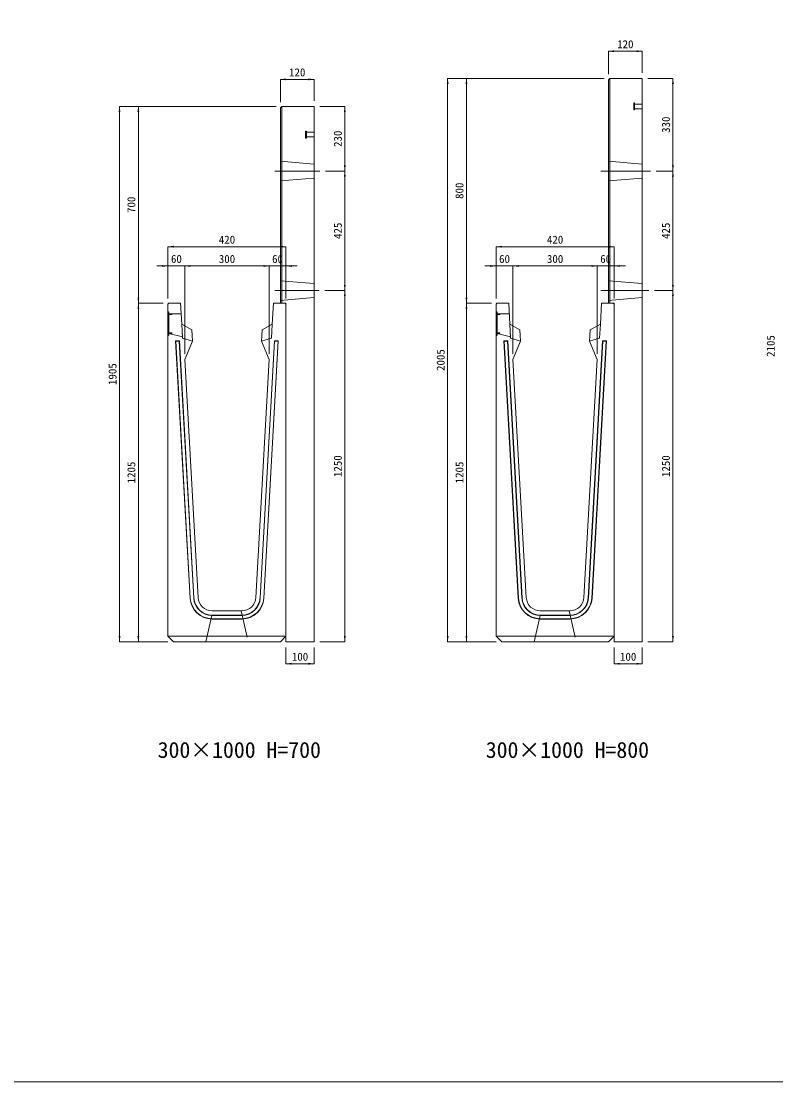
# Model space of a CAD drawing. Units: millimetres at full size; some dimension numbers follow another scale. Extents: x -7442 to 51876, y 9625 to 40052.
# Drawn here: x 11455 to 14141, y 9625 to 13399 of the extents above; entities that cross this region are included whole.
import ezdxf
from ezdxf.enums import TextEntityAlignment as Align

# ---------------------------------------------------------------- set-up
doc = ezdxf.new("R2010")
doc.units = ezdxf.units.MM
doc.header["$LTSCALE"] = 16
for name, pattern in [('DASHED', [7.5, 6, -1.5]), ('USER1', [13.5, 7.5, -6]), ('USER2', [285.75, 190.5, -31.75, 31.75, -31.75])]:
    doc.linetypes.add(name, pattern=pattern)
doc.layers.add('0_2', color=7, linetype='Continuous')
for name, color, linetype, lineweight in [('HOLE', 7, 'DASHED', 9), ('KIJUN', 5, 'Continuous', 9), ('WWAY', 5, 'Continuous', 9), ('寸法線', 7, 'Continuous', 9), ('本体', 2, 'Continuous', 13), ('補助線', 8, 'Continuous', 9), ('ｲﾝｻｰﾄ', 3, 'USER1', 9)]:
    doc.layers.add(name, color=color, linetype=linetype, lineweight=lineweight)
doc.styles.add('ＭＳ ゴシック', font='')
doc.styles.get('ＭＳ ゴシック').set_extended_font_data('MS Gothic')

# ---------------------------------------------------------------- blocks, each defined once
blk = doc.blocks.new('filled_arrow')
at = {"color": 0, "linetype": 'Continuous', "lineweight": -2}
blk.add_solid([(7.5, 1.25), (0, 0), (7.5, -1.25)], dxfattribs=at)

msp = doc.modelspace()

# ---------------------------------------------------------------- linework, layer by layer
at = {"layer": 'HOLE'}
for points in [[(12137.55, 11300.47), (12237.55, 11300.47), (12262.55, 11190.47), (12112.55, 11190.47)], [(13305.5, 11300.47), (13405.5, 11300.47), (13430.5, 11190.47), (13280.5, 11190.47)]]:
    msp.add_lwpolyline(points, close=True, dxfattribs=at)
at = {"layer": 'KIJUN'}
for p, q in [((12004.81, 12261.47), (12005.87, 12260.47)), ((12018.84, 12261.47), (12017.89, 12260.47)), ((12356.26, 12261.47), (12305.16, 11346.85)), ((12357.2, 12260.47), (12306.16, 11346.79)), ((12357.2, 12260.47), (12356.26, 12261.47)), ((12370.28, 12261.47), (12369.22, 12260.47)), ((13172.77, 12261.47), (13173.83, 12260.47)), ((13186.79, 12261.47), (13185.85, 12260.47)), ((13524.21, 12261.47), (13473.12, 11346.85)), ((13525.16, 12260.47), (13474.11, 11346.79)), ((13525.16, 12260.47), (13524.21, 12261.47)), ((13538.23, 12261.47), (13537.18, 12260.47)), ((12240.26, 11285.47), (12134.83, 11285.47)), ((13408.22, 11285.47), (13302.79, 11285.47)), ((12240.26, 11284.47), (12134.83, 11284.47)), ((12134.83, 11272.47), (12240.26, 11272.47)), ((12134.83, 11271.47), (12240.26, 11271.47)), ((13408.22, 11284.47), (13302.79, 11284.47)), ((13302.79, 11272.47), (13408.22, 11272.47)), ((13302.79, 11271.47), (13408.22, 11271.47))]:
    msp.add_line(p, q, dxfattribs=at)
at = {"layer": 'KIJUN', "color": 7, "lineweight": 13}
for p, q in [((12240.26, 11300.47), (12134.83, 11300.47)), ((13408.22, 11300.47), (13302.79, 11300.47))]:
    msp.add_line(p, q, dxfattribs=at)
at = {"layer": 'KIJUN', "color": 7}
for p, q in [((11977.55, 11210.47), (12397.55, 11210.47)), ((13145.5, 11210.47), (13565.5, 11210.47))]:
    msp.add_line(p, q, dxfattribs=at)
at = {"layer": 'KIJUN', "color": 7, "lineweight": 13}
for points in [[(12026.55, 12320.47), (12022.55, 12395.47), (11980.55, 12395.47), (11977.55, 12392.47), (11977.55, 11210.47), (11997.55, 11190.47), (12377.55, 11190.47), (12397.55, 11210.47), (12397.55, 12392.47), (12394.55, 12395.47), (12352.55, 12395.47), (12348.55, 12320.47), (12312.55, 12300.47), (12310.55, 12260.47), (12337.55, 12195.47), (12290.18, 11347.68)], [(13194.5, 12320.47), (13190.5, 12395.47), (13148.5, 12395.47), (13145.5, 12392.47), (13145.5, 11210.47), (13165.5, 11190.47), (13545.5, 11190.47), (13565.5, 11210.47), (13565.5, 12392.47), (13562.5, 12395.47), (13520.5, 12395.47), (13516.5, 12320.47), (13480.5, 12300.47), (13478.5, 12260.47), (13505.5, 12195.47), (13458.14, 11347.68)], [(12084.91, 11347.68), (12037.55, 12195.47), (12064.55, 12260.47), (12062.55, 12300.47), (12026.55, 12320.47)], [(13252.86, 11347.68), (13205.5, 12195.47), (13232.5, 12260.47), (13230.5, 12300.47), (13194.5, 12320.47)]]:
    msp.add_lwpolyline(points, dxfattribs=at)
at = {"layer": 'KIJUN', "color": 7, "linetype": 'DASHED', "lineweight": 13}
for points in [[(12064.55, 12260.47), (12029.21, 12270.47), (12026.55, 12320.47)], [(12310.55, 12260.47), (12345.88, 12270.47), (12348.55, 12320.47)], [(13232.5, 12260.47), (13197.17, 12270.47), (13194.5, 12320.47)], [(13478.5, 12260.47), (13513.83, 12270.47), (13516.5, 12320.47)]]:
    msp.add_lwpolyline(points, dxfattribs=at)
at = {"layer": 'KIJUN'}
for points in [[(12069.93, 11346.85), (12018.84, 12261.47), (12004.81, 12261.47), (12055.95, 11346.07)], [(12068.93, 11346.79), (12017.89, 12260.47), (12005.87, 12260.47), (12056.95, 11346.12)], [(12318.14, 11346.12), (12369.22, 12260.47), (12357.2, 12260.47)], [(12319.14, 11346.07), (12370.28, 12261.47), (12356.26, 12261.47)], [(13237.89, 11346.85), (13186.79, 12261.47), (13172.77, 12261.47), (13223.91, 11346.07)], [(13236.89, 11346.79), (13185.85, 12260.47), (13173.83, 12260.47), (13224.91, 11346.12)], [(13486.1, 11346.12), (13537.18, 12260.47), (13525.16, 12260.47)], [(13487.09, 11346.07), (13538.23, 12261.47), (13524.21, 12261.47)]]:
    msp.add_lwpolyline(points, dxfattribs=at)
for centre, radius, start, end in [((12134.83, 11350.47), 79, 183.19756, 270), ((12134.83, 11350.47), 78, 183.19756, 270), ((12134.83, 11350.47), 66, 183.19756, 270), ((12134.83, 11350.47), 65, 183.19756, 270), ((12240.26, 11350.47), 65, 270, 356.80244), ((12240.26, 11350.47), 66, 270, 356.80244), ((12240.26, 11350.47), 78, 270, 356.80244), ((12240.26, 11350.47), 79, 270, 356.80244), ((13302.79, 11350.47), 79, 183.19756, 270), ((13302.79, 11350.47), 78, 183.19756, 270), ((13302.79, 11350.47), 66, 183.19756, 270), ((13302.79, 11350.47), 65, 183.19756, 270), ((13408.22, 11350.47), 65, 270, 356.80244), ((13408.22, 11350.47), 66, 270, 356.80244), ((13408.22, 11350.47), 78, 270, 356.80244), ((13408.22, 11350.47), 79, 270, 356.80244)]:
    msp.add_arc(centre, radius, start, end, dxfattribs=at)
at = {"layer": 'KIJUN', "color": 7, "lineweight": 13}
for centre, start, end in [((12134.83, 11350.47), 183.19756, 270), ((12240.26, 11350.47), 270, 356.80244), ((13302.79, 11350.47), 183.19756, 270), ((13408.22, 11350.47), 270, 356.80244)]:
    msp.add_arc(centre, 50, start, end, dxfattribs=at)
at = {"layer": 'WWAY', "color": 7, "linetype": 'DASHED', "lineweight": 13}
for points in [[(11977.55, 12365.47), (11980.75, 12363.47), (11980.75, 12281.47), (11977.55, 12279.47)], [(12024.57, 12357.47), (11980.75, 12357.47), (11980.75, 12363.47), (11977.55, 12365.47)], [(13145.5, 12365.47), (13148.7, 12363.47), (13148.7, 12281.47), (13145.5, 12279.47)], [(13192.53, 12357.47), (13148.7, 12357.47), (13148.7, 12363.47), (13145.5, 12365.47)], [(11977.55, 12279.47), (11980.75, 12281.47), (11980.75, 12287.47), (12028.95, 12275.47)], [(13145.5, 12279.47), (13148.7, 12281.47), (13148.7, 12287.47), (13196.9, 12275.47)]]:
    msp.add_lwpolyline(points, dxfattribs=at)
at = {"layer": 'WWAY'}
for points in [[(11978.75, 12362.47), (11980.75, 12362.47), (11980.75, 12282.47), (11978.75, 12282.47)], [(11980.75, 12357.47), (11990.75, 12357.47), (11990.75, 12355.47), (11980.75, 12355.47)], [(13146.7, 12362.47), (13148.7, 12362.47), (13148.7, 12282.47), (13146.7, 12282.47)], [(13148.7, 12357.47), (13158.7, 12357.47), (13158.7, 12355.47), (13148.7, 12355.47)], [(11980.75, 12289.47), (11990.75, 12289.47), (11990.75, 12287.47), (11980.75, 12287.47)], [(13148.7, 12289.47), (13158.7, 12289.47), (13158.7, 12287.47), (13148.7, 12287.47)]]:
    msp.add_lwpolyline(points, close=True, dxfattribs=at)
at = {"layer": '寸法線'}
for p, q in [((13545.5, 13291.91), (13665.5, 13291.91)), ((13545.5, 13210.47), (13545.5, 13291.91)), ((13665.5, 13215.47), (13665.5, 13291.91)), ((12377.55, 13191.91), (12497.55, 13191.91)), ((12377.55, 13110.47), (12377.55, 13191.91)), ((12497.55, 13115.47), (12497.55, 13191.91)), ((12973.03, 11190.47), (12973.03, 13195.47)), ((13530.5, 13195.47), (12973.03, 13195.47)), ((13039.92, 12395.47), (13039.92, 13195.47)), ((13530.5, 13195.47), (13039.92, 13195.47)), ((13685.5, 13195.47), (13774.93, 13195.47)), ((13774.93, 12865.47), (13774.93, 13195.47)), ((11805.08, 11190.47), (11805.08, 13095.47)), ((12362.55, 13095.47), (11805.08, 13095.47)), ((11871.97, 12395.47), (11871.97, 13095.47)), ((12362.55, 13095.47), (11871.97, 13095.47)), ((12517.55, 13095.47), (12606.98, 13095.47)), ((12606.98, 12865.47), (12606.98, 13095.47)), ((12538.61, 12865.47), (12606.98, 12865.47)), ((12538.61, 12865.47), (12606.98, 12865.47)), ((12606.98, 12440.47), (12606.98, 12865.47)), ((13714.66, 12865.47), (13774.93, 12865.47)), ((13714.66, 12865.47), (13774.93, 12865.47)), ((13774.93, 12440.47), (13774.93, 12865.47)), ((11977.55, 12596.48), (12397.55, 12596.48)), ((11977.55, 12412.47), (11977.55, 12596.48)), ((12397.55, 12412.47), (12397.55, 12596.48)), ((13145.5, 12596.48), (13565.5, 12596.48)), ((13145.5, 12412.47), (13145.5, 12596.48)), ((13565.5, 12412.47), (13565.5, 12596.48)), ((11937.55, 12527.81), (12077.55, 12527.81)), ((11977.55, 12412.47), (11977.55, 12527.81)), ((12037.55, 12527.81), (12337.55, 12527.81)), ((12037.55, 12215.47), (12037.55, 12527.81)), ((12037.55, 12215.47), (12037.55, 12527.81)), ((12297.55, 12527.81), (12437.55, 12527.81)), ((12337.55, 12215.47), (12337.55, 12527.81)), ((12337.55, 12215.47), (12337.55, 12527.81)), ((12397.55, 12412.47), (12397.55, 12527.81)), ((13105.5, 12527.81), (13245.5, 12527.81)), ((13145.5, 12412.47), (13145.5, 12527.81)), ((13205.5, 12527.81), (13505.5, 12527.81)), ((13205.5, 12215.47), (13205.5, 12527.81)), ((13205.5, 12215.47), (13205.5, 12527.81)), ((13465.5, 12527.81), (13605.5, 12527.81)), ((13505.5, 12215.47), (13505.5, 12527.81)), ((13505.5, 12215.47), (13505.5, 12527.81)), ((13565.5, 12412.47), (13565.5, 12527.81)), ((12535.25, 12440.47), (12606.98, 12440.47)), ((12535.25, 12440.47), (12606.98, 12440.47)), ((12606.98, 11190.47), (12606.98, 12440.47)), ((13709.28, 12440.47), (13774.93, 12440.47)), ((13709.28, 12440.47), (13774.93, 12440.47)), ((13774.93, 11190.47), (13774.93, 12440.47)), ((11871.97, 11190.47), (11871.97, 12395.47)), ((11960.55, 12395.47), (11871.97, 12395.47)), ((11960.55, 12395.47), (11871.97, 12395.47)), ((13039.92, 11190.47), (13039.92, 12395.47)), ((13128.5, 12395.47), (13039.92, 12395.47)), ((13128.5, 12395.47), (13039.92, 12395.47)), ((11977.55, 11190.47), (11805.08, 11190.47)), ((11977.55, 11190.47), (11871.97, 11190.47)), ((12517.55, 11190.47), (12606.98, 11190.47)), ((13145.5, 11190.47), (12973.03, 11190.47)), ((13145.5, 11190.47), (13039.92, 11190.47)), ((13685.5, 11190.47), (13774.93, 11190.47)), ((12397.55, 11170.47), (12397.55, 11112.35)), ((12497.55, 11170.47), (12497.55, 11112.35)), ((13565.5, 11170.47), (13565.5, 11112.35)), ((13665.5, 11170.47), (13665.5, 11112.35)), ((12397.55, 11112.35), (12497.55, 11112.35)), ((13565.5, 11112.35), (13665.5, 11112.35))]:
    msp.add_line(p, q, dxfattribs=at)
at = {"layer": '寸法線', "linetype": 'USER2'}
for p, q in [((12518.61, 12865.47), (12357.88, 12865.47)), ((13694.66, 12865.47), (13518.84, 12865.47)), ((12515.25, 12440.47), (12357.88, 12440.47)), ((13689.28, 12440.47), (13518.84, 12440.47))]:
    msp.add_line(p, q, dxfattribs=at)
at = {"layer": '本体', "color": 4, "lineweight": 5}
for p, q in [((13550.5, 13195.47), (13550.5, 12395.47)), ((12382.55, 13095.47), (12382.55, 12395.47))]:
    msp.add_line(p, q, dxfattribs=at)
at = {"layer": '本体', "linetype": 'USER1', "lineweight": 9}
for p, q in [((12377.55, 12900.47), (12497.55, 12890.47)), ((13545.5, 12900.47), (13665.5, 12890.47)), ((12377.55, 12830.47), (12497.55, 12840.47)), ((13545.5, 12830.47), (13665.5, 12840.47)), ((12377.55, 12475.47), (12497.55, 12465.47)), ((13545.5, 12475.47), (13665.5, 12465.47)), ((12377.55, 12405.47), (12497.55, 12415.47)), ((13545.5, 12405.47), (13665.5, 12415.47))]:
    msp.add_line(p, q, dxfattribs=at)
at = {"layer": '本体'}
for points in [[(13545.5, 13190.47), (13550.5, 13195.47), (13665.5, 13195.47), (13665.5, 11190.47), (13565.5, 11190.47), (13565.5, 12395.47), (13545.5, 12395.47)], [(12377.55, 13090.47), (12382.55, 13095.47), (12497.55, 13095.47), (12497.55, 11190.47), (12397.55, 11190.47), (12397.55, 12395.47), (12377.55, 12395.47)]]:
    msp.add_lwpolyline(points, close=True, dxfattribs=at)
at = {"layer": '補助線', "color": 1, "lineweight": 13}
msp.add_lwpolyline([(5970.98, 20302.08), (16939.06, 20302.08), (16939.06, 9624.67), (5970.98, 9624.67)], close=True, dxfattribs=at)
at = {"layer": 'ｲﾝｻｰﾄ'}
for p, q in [((13635.5, 13107.97), (13635.5, 13082.97)), ((13638.5, 13107.97), (13635.5, 13107.97)), ((13638.5, 13107.97), (13638.5, 13082.97)), ((13665.5, 13103.97), (13638.5, 13103.97)), ((13665.5, 13103.97), (13665.5, 13086.97)), ((13638.5, 13082.97), (13635.5, 13082.97)), ((13665.5, 13086.97), (13638.5, 13086.97)), ((12467.55, 13007.97), (12467.55, 12982.97)), ((12470.55, 13007.97), (12467.55, 13007.97)), ((12470.55, 13007.97), (12470.55, 12982.97)), ((12497.55, 13003.97), (12470.55, 13003.97)), ((12497.55, 12986.97), (12470.55, 12986.97)), ((12497.55, 13003.97), (12497.55, 12986.97)), ((12470.55, 12982.97), (12467.55, 12982.97))]:
    msp.add_line(p, q, dxfattribs=at)

# ---------------------------------------------------------------- block references
at = {"layer": '寸法線', "xscale": 2.67, "yscale": 2.67}
for p in [(13545.5, 13291.91), (12377.55, 13191.91), (11977.55, 12596.48), (13145.5, 12596.48), (12037.55, 12527.81), (12037.55, 12527.81), (12397.55, 12527.81), (13205.5, 12527.81), (13205.5, 12527.81), (13565.5, 12527.81), (12397.55, 11112.35), (13565.5, 11112.35)]:
    msp.add_blockref('filled_arrow', p, dxfattribs=at)
for p, rotation in [((13665.5, 13291.91), 180), ((12497.55, 13191.91), 180), ((12973.03, 13195.47), 270), ((13039.92, 13195.47), 270), ((13774.93, 13195.47), 270), ((11805.08, 13095.47), 270), ((11871.97, 13095.47), 270), ((12606.98, 13095.47), 270), ((12606.98, 12865.47), 90), ((13774.93, 12865.47), 90), ((12606.98, 12865.47), 270), ((13774.93, 12865.47), 270), ((12397.55, 12596.48), 180), ((13565.5, 12596.48), 180), ((11977.55, 12527.81), 180), ((12337.55, 12527.81), 180), ((12337.55, 12527.81), 180), ((13145.5, 12527.81), 180), ((13505.5, 12527.81), 180), ((13505.5, 12527.81), 180), ((12606.98, 12440.47), 90), ((13774.93, 12440.47), 90), ((12606.98, 12440.47), 270), ((13774.93, 12440.47), 270), ((11871.97, 12395.47), 90), ((11871.97, 12395.47), 270), ((13039.92, 12395.47), 90), ((13039.92, 12395.47), 270), ((11805.08, 11190.47), 90), ((11871.97, 11190.47), 90), ((12606.98, 11190.47), 90), ((12973.03, 11190.47), 90), ((13039.92, 11190.47), 90), ((13774.93, 11190.47), 90), ((12497.55, 11112.35), 180), ((13665.5, 11112.35), 180)]:
    msp.add_blockref('filled_arrow', p, dxfattribs=dict(at, rotation=rotation))

# ---------------------------------------------------------------- texts
at = {"layer": '0_2', "style": 'ＭＳ ゴシック'}
for s, p in [('300×1000 H=700', (11940.73, 10760.12)), ('300×1000 H=800', (13108.68, 10760.12))]:
    msp.add_text(s, height=56.96, dxfattribs=at).set_placement(p, align=Align.BOTTOM_LEFT)
at = {"layer": '寸法線', "style": 'ＭＳ ゴシック'}
for s, p in [('120', (13605.5, 13316.91)), ('120', (12437.55, 13216.91)), ('420', (12187.55, 12621.48)), ('420', (13355.5, 12621.48)), ('60', (12007.55, 12552.81)), ('300', (12187.55, 12552.81)), ('60', (12367.55, 12552.81)), ('60', (13175.5, 12552.81)), ('300', (13355.5, 12552.81)), ('60', (13535.5, 12552.81)), ('100', (12447.55, 11137.35)), ('100', (13615.5, 11137.35))]:
    msp.add_text(s, height=28.48, dxfattribs=at).set_placement(p, align=Align.MIDDLE_CENTER)
for s, p in [('330', (13749.93, 13030.47)), ('230', (12581.98, 12980.47)), ('800', (13014.92, 12795.47)), ('700', (11846.97, 12745.47)), ('425', (12581.98, 12652.97)), ('425', (13749.93, 12652.97)), ('2105', (14122.88, 12242.97)), ('2005', (12948.03, 12192.97)), ('1905', (11780.08, 12142.97)), ('1250', (12581.98, 11815.47)), ('1250', (13749.93, 11815.47)), ('1205', (11846.97, 11792.97)), ('1205', (13014.92, 11792.97))]:
    msp.add_text(s, height=28.48, rotation=90, dxfattribs=at).set_placement(p, align=Align.MIDDLE_CENTER)

doc.saveas('drawing.dxf')
